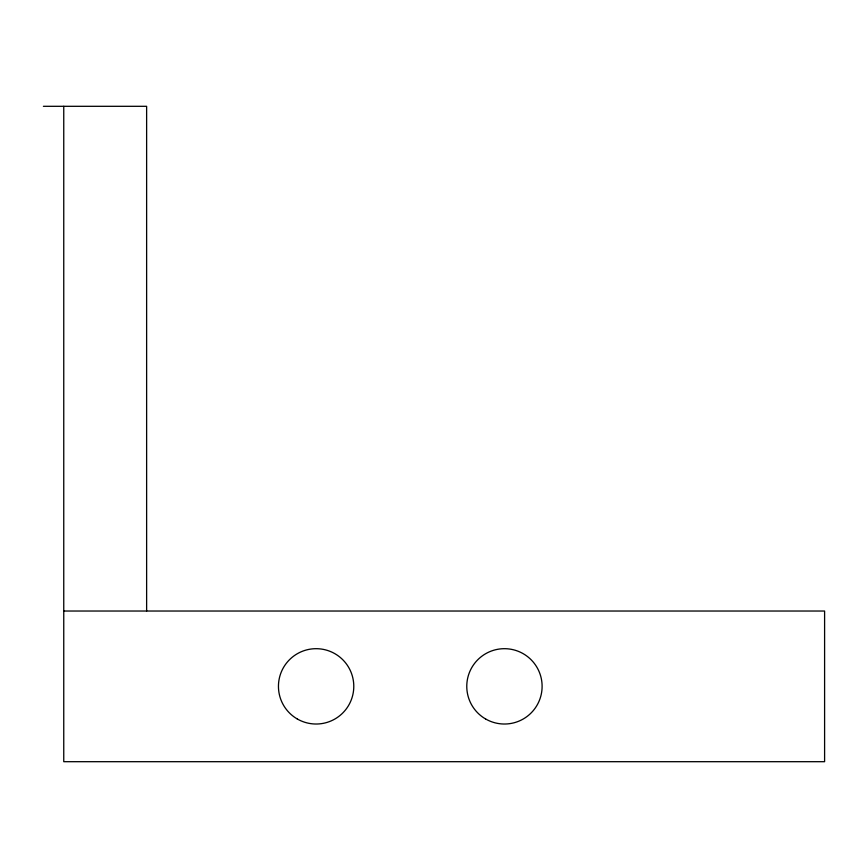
<?xml version="1.0" encoding="UTF-8"?>
<svg xmlns="http://www.w3.org/2000/svg" width="868" height="868" viewBox="0 0 868 868"><rect width="100%" height="100%" fill="white"/><g stroke="black" fill="none" stroke-linecap="round" stroke-linejoin="round"><path stroke-width="1.3" d="M43.4 106.308L146.627 106.308L146.627 611.029M63.755 611.029L824.6 611.029L824.6 761.692L63.755 761.692L63.755 106.308M297.29 718.975A37.66 37.66 0 0 0 353.786 686.36A37.66 37.66 0 0 0 297.29 653.734A37.66 37.66 0 0 0 297.29 718.975M485.613 718.975A37.66 37.66 0 0 0 542.109 686.36A37.66 37.66 0 0 0 485.613 653.734A37.66 37.66 0 0 0 485.613 718.975"/></g></svg>
